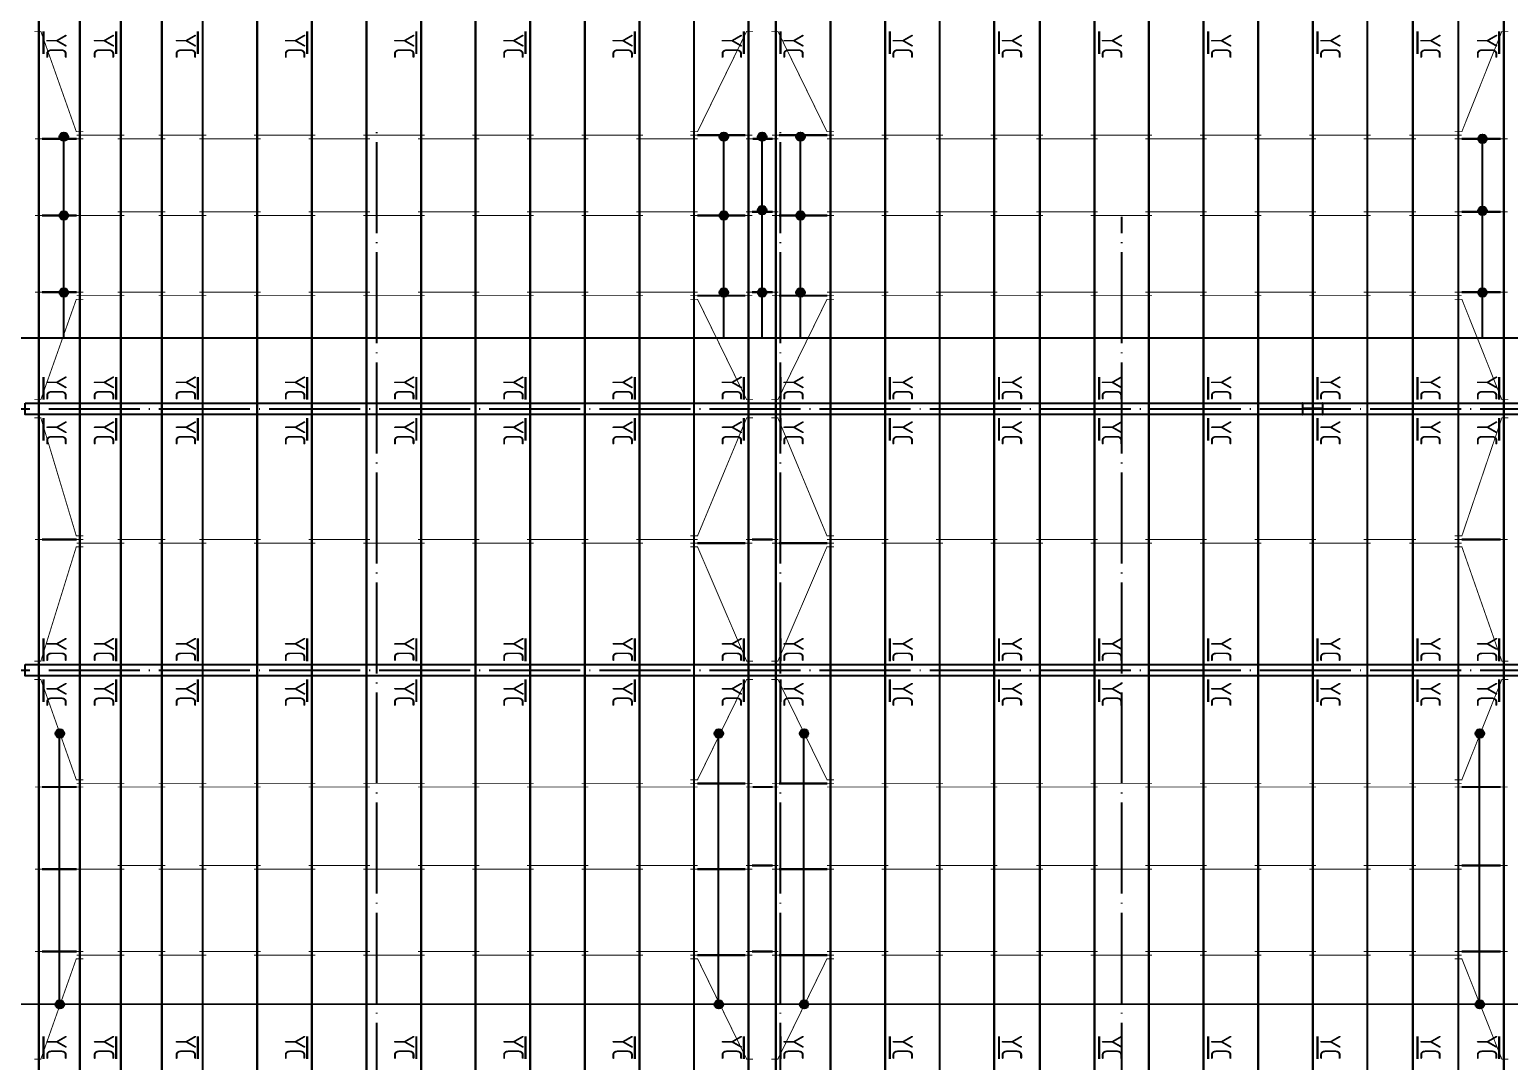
# Model space of a CAD drawing. Extents: x 69728788 to 150676229, y 15322671 to 43663798.
# Drawn here: x 75124246 to 75156773, y 20358235 to 20380923 of the extents above; entities that cross this region are included whole.
import ezdxf

# ---------------------------------------------------------------- set-up
doc = ezdxf.new("R2010")
doc.units = 0
doc.header["$LTSCALE"] = 1000
doc.header["$MEASUREMENT"] = 0
doc.linetypes.add('DOTE', pattern=[2.42, 2, -0.2, 0.02, -0.2])
for name, color, linetype in [('10014', 2, 'CONTINUOUS'), ('DOTE', 251, 'DOTE'), ('PUB_DIM', 3, 'CONTINUOUS'), ('屋面隅撑', 1, 'CONTINUOUS'), ('檩条拉条', 253, 'CONTINUOUS'), ('钢柱', 3, 'CONTINUOUS'), ('钢梁', 97, 'CONTINUOUS')]:
    doc.layers.add(name, color=color, linetype=linetype)
doc.styles.add('TSSD_Rein', font='atssdeng.shx', dxfattribs={"width": 0.7, "bigfont": 'atssdchn.shx'})

msp = doc.modelspace()

# ---------------------------------------------------------------- hatches: boundary and pattern name
at = {"layer": 'PUB_DIM'}
for points in [[(75124997.9, 20378473.6, -1), (75124997.9, 20378661.3, -1)], [(75139506.3, 20378473.6, -1), (75139506.3, 20378661.3, -1)], [(75140350.3, 20378473.6, -1), (75140350.3, 20378661.3, -1)], [(75141191, 20378473.6, -1), (75141191, 20378661.3, -1)], [(75156180.4, 20378426.3, -1), (75156180.4, 20378614, -1)], [(75140350.3, 20376856.9, -1), (75140350.3, 20377044.6, -1)], [(75156180.4, 20376845.5, -1), (75156180.4, 20377033.2, -1)], [(75124997.9, 20376740.1, -1), (75124997.9, 20376927.8, -1)], [(75139506.3, 20376740.1, -1), (75139506.3, 20376927.8, -1)], [(75141191, 20376740.1, -1), (75141191, 20376927.8, -1)], [(75124997.9, 20375046.3, -1), (75124997.9, 20375234, -1)], [(75139506.3, 20375046.3, -1), (75139506.3, 20375234, -1)], [(75140350.3, 20375046.3, -1), (75140350.3, 20375234, -1)], [(75141191, 20375046.3, -1), (75141191, 20375234, -1)], [(75156180.4, 20375046.3, -1), (75156180.4, 20375234, -1)], [(75124910.2, 20365349.9, -1), (75124910.2, 20365537.6, -1)], [(75139393.7, 20365349.9, -1), (75139393.7, 20365537.6, -1)], [(75141268.7, 20365349.9, -1), (75141268.7, 20365537.6, -1)], [(75156122.9, 20365349.9, -1), (75156122.9, 20365537.6, -1)], [(75124910.2, 20359395.8, -1), (75124910.2, 20359583.5, -1)], [(75139393.7, 20359395.8, -1), (75139393.7, 20359583.5, -1)], [(75141268.7, 20359395.8, -1), (75141268.7, 20359583.5, -1)], [(75156122.9, 20359395.8, -1), (75156122.9, 20359583.5, -1)]]:
    msp.add_hatch(color=256, dxfattribs=at).paths.add_polyline_path(points)

# ---------------------------------------------------------------- linework, layer by layer
at = {"layer": '10014', "const_width": 50}
for points in [[(75124450.3, 20297085.2), (75124450.3, 20390085.2)], [(75125350.3, 20297085.2), (75125350.3, 20390085.2)], [(75126250.3, 20297085.2), (75126250.3, 20390085.2)], [(75127150.3, 20297085.2), (75127150.3, 20390085.2)], [(75128050.3, 20297085.2), (75128050.3, 20390085.2)], [(75129250.3, 20297085.2), (75129250.3, 20390085.2)], [(75130450.3, 20297085.2), (75130450.3, 20390085.2)], [(75131650.3, 20297085.2), (75131650.3, 20390085.2)], [(75132850.3, 20297085.2), (75132850.3, 20390085.2)], [(75134050.3, 20297085.2), (75134050.3, 20390085.2)], [(75135250.3, 20297085.2), (75135250.3, 20390085.2)], [(75136450.3, 20297085.2), (75136450.3, 20390085.2)], [(75137650.3, 20297085.2), (75137650.3, 20390085.2)], [(75138850.3, 20297085.2), (75138850.3, 20390085.2)], [(75140050.3, 20297085.2), (75140050.3, 20390085.2)], [(75140650.3, 20297085.2), (75140650.3, 20390085.2)], [(75141850.3, 20297085.2), (75141850.3, 20390085.2)], [(75143050.3, 20297085.2), (75143050.3, 20390085.2)], [(75144250.3, 20297085.2), (75144250.3, 20390085.2)], [(75145450.3, 20297085.2), (75145450.3, 20390085.2)], [(75146450.3, 20297085.2), (75146450.3, 20390085.2)], [(75147650.3, 20297085.2), (75147650.3, 20390085.2)], [(75148850.3, 20297085.2), (75148850.3, 20390085.2)], [(75150050.3, 20297085.2), (75150050.3, 20390085.2)], [(75151250.3, 20297085.2), (75151250.3, 20390085.2)], [(75152450.3, 20297085.2), (75152450.3, 20390085.2)], [(75153650.3, 20297085.2), (75153650.3, 20390085.2)], [(75154650.3, 20297085.2), (75154650.3, 20390085.2)], [(75155650.3, 20297085.2), (75155650.3, 20390085.2)], [(75156650.3, 20297085.2), (75156650.3, 20390085.2)]]:
    msp.add_lwpolyline(points, dxfattribs=at)
at = {"layer": 'DOTE'}
for p, q in [((75152450.1, 20370021.2), (75152450.1, 20390418.2)), ((75131875.5, 20296585.2), (75131875.5, 20378735.9)), ((75140750.5, 20296585.2), (75140750.5, 20378725.4)), ((75148250.5, 20296585.2), (75148250.5, 20376808.7)), ((75122250.5, 20372585.2), (75232250.5, 20372585.2)), ((75122250.5, 20366835.2), (75232250.5, 20366835.2))]:
    msp.add_line(p, q, dxfattribs=at)
at = {"layer": 'PUB_DIM'}
for p, q in [((75124997.9, 20374145.7), (75124997.9, 20378566.5)), ((75139506.3, 20374145.7), (75139506.3, 20378566.5)), ((75140350.3, 20374145.7), (75140350.3, 20378566.5)), ((75141191, 20374145.7), (75141191, 20378566.5)), ((75156180.4, 20374145.7), (75156180.4, 20378519.3)), ((75121262.3, 20374145.7), (75195362.6, 20374145.7)), ((75124904.2, 20359478.6), (75124904.2, 20365472.9)), ((75139387.7, 20359478.6), (75139387.7, 20365472.9)), ((75141262.7, 20359478.6), (75141262.7, 20365472.9)), ((75156117, 20359478.6), (75156117, 20365472.9)), ((75121262.3, 20359501.6), (75195257.9, 20359483.4))]:
    msp.add_line(p, q, dxfattribs=at)
for centre in [(75124997.9, 20378567.4), (75139506.3, 20378567.4), (75140350.3, 20378567.4), (75141191, 20378567.4), (75156180.4, 20378520.2), (75140350.3, 20376950.8), (75156180.4, 20376939.4), (75124997.9, 20376833.9), (75139506.3, 20376833.9), (75141191, 20376833.9), (75124997.9, 20375140.1), (75139506.3, 20375140.1), (75140350.3, 20375140.1), (75141191, 20375140.1), (75156180.4, 20375140.1), (75124910.2, 20365443.7), (75139393.7, 20365443.7), (75141268.7, 20365443.7), (75156122.9, 20365443.7), (75124910.2, 20359489.6), (75139393.7, 20359489.6), (75141268.7, 20359489.6), (75156122.9, 20359489.6)]:
    msp.add_circle(centre, 93.9, dxfattribs=at)
at = {"layer": '屋面隅撑', "const_width": 50}
for points in [[(75124553.5, 20380885.2), (75124553.5, 20380385.2)], [(75126147.2, 20380885.2), (75126147.2, 20380385.2)], [(75127947.2, 20380885.2), (75127947.2, 20380385.2)], [(75130347.2, 20380885.2), (75130347.2, 20380385.2)], [(75132747.2, 20380885.2), (75132747.2, 20380385.2)], [(75135147.2, 20380885.2), (75135147.2, 20380385.2)], [(75137547.2, 20380885.2), (75137547.2, 20380385.2)], [(75139947.2, 20380885.2), (75139947.2, 20380385.2)], [(75140753.5, 20380885.2), (75140753.5, 20380385.2)], [(75143153.5, 20380885.2), (75143153.5, 20380385.2)], [(75145553.5, 20380885.2), (75145553.5, 20380385.2)], [(75147753.5, 20380885.2), (75147753.5, 20380385.2)], [(75150153.5, 20380885.2), (75150153.5, 20380385.2)], [(75152553.5, 20380885.2), (75152553.5, 20380385.2)], [(75154753.5, 20380885.2), (75154753.5, 20380385.2)], [(75156547.2, 20380885.2), (75156547.2, 20380385.2)], [(75124553.5, 20372785.2), (75124553.5, 20373285.2)], [(75126147.2, 20372785.2), (75126147.2, 20373285.2)], [(75127947.2, 20372785.2), (75127947.2, 20373285.2)], [(75130347.2, 20372785.2), (75130347.2, 20373285.2)], [(75132747.2, 20372785.2), (75132747.2, 20373285.2)], [(75135147.2, 20372785.2), (75135147.2, 20373285.2)], [(75137547.2, 20372785.2), (75137547.2, 20373285.2)], [(75139947.2, 20372785.2), (75139947.2, 20373285.2)], [(75140753.5, 20372785.2), (75140753.5, 20373285.2)], [(75143153.5, 20372785.2), (75143153.5, 20373285.2)], [(75145553.5, 20372785.2), (75145553.5, 20373285.2)], [(75147753.5, 20372785.2), (75147753.5, 20373285.2)], [(75150153.5, 20372785.2), (75150153.5, 20373285.2)], [(75152553.5, 20372785.2), (75152553.5, 20373285.2)], [(75154753.5, 20372785.2), (75154753.5, 20373285.2)], [(75156547.2, 20372785.2), (75156547.2, 20373285.2)], [(75124553.5, 20372385.2), (75124553.5, 20371885.2)], [(75126147.2, 20372385.2), (75126147.2, 20371885.2)], [(75127947.2, 20372385.2), (75127947.2, 20371885.2)], [(75130347.2, 20372385.2), (75130347.2, 20371885.2)], [(75132747.2, 20372385.2), (75132747.2, 20371885.2)], [(75135147.2, 20372385.2), (75135147.2, 20371885.2)], [(75137547.2, 20372385.2), (75137547.2, 20371885.2)], [(75139947.2, 20372385.2), (75139947.2, 20371885.2)], [(75140753.5, 20372385.2), (75140753.5, 20371885.2)], [(75143153.5, 20372385.2), (75143153.5, 20371885.2)], [(75145553.5, 20372385.2), (75145553.5, 20371885.2)], [(75147753.5, 20372385.2), (75147753.5, 20371885.2)], [(75150153.5, 20372385.2), (75150153.5, 20371885.2)], [(75152553.5, 20372385.2), (75152553.5, 20371885.2)], [(75154753.5, 20372385.2), (75154753.5, 20371885.2)], [(75156547.2, 20372385.2), (75156547.2, 20371885.2)], [(75124553.5, 20367035.2), (75124553.5, 20367535.2)], [(75126147.2, 20367035.2), (75126147.2, 20367535.2)], [(75127947.2, 20367035.2), (75127947.2, 20367535.2)], [(75130347.2, 20367035.2), (75130347.2, 20367535.2)], [(75132747.2, 20367035.2), (75132747.2, 20367535.2)], [(75135147.2, 20367035.2), (75135147.2, 20367535.2)], [(75137547.2, 20367035.2), (75137547.2, 20367535.2)], [(75139947.2, 20367035.2), (75139947.2, 20367535.2)], [(75140753.5, 20367035.2), (75140753.5, 20367535.2)], [(75143153.5, 20367035.2), (75143153.5, 20367535.2)], [(75145553.5, 20367035.2), (75145553.5, 20367535.2)], [(75147753.5, 20367035.2), (75147753.5, 20367535.2)], [(75150153.5, 20367035.2), (75150153.5, 20367535.2)], [(75152553.5, 20367035.2), (75152553.5, 20367535.2)], [(75154753.5, 20367035.2), (75154753.5, 20367535.2)], [(75156547.2, 20367035.2), (75156547.2, 20367535.2)], [(75124553.5, 20366635.2), (75124553.5, 20366135.2)], [(75126147.2, 20366635.2), (75126147.2, 20366135.2)], [(75127947.2, 20366635.2), (75127947.2, 20366135.2)], [(75130347.2, 20366635.2), (75130347.2, 20366135.2)], [(75132747.2, 20366635.2), (75132747.2, 20366135.2)], [(75135147.2, 20366635.2), (75135147.2, 20366135.2)], [(75137547.2, 20366635.2), (75137547.2, 20366135.2)], [(75139947.2, 20366635.2), (75139947.2, 20366135.2)], [(75140753.5, 20366635.2), (75140753.5, 20366135.2)], [(75143153.5, 20366635.2), (75143153.5, 20366135.2)], [(75145553.5, 20366635.2), (75145553.5, 20366135.2)], [(75147753.5, 20366635.2), (75147753.5, 20366135.2)], [(75150153.5, 20366635.2), (75150153.5, 20366135.2)], [(75152553.5, 20366635.2), (75152553.5, 20366135.2)], [(75154753.5, 20366635.2), (75154753.5, 20366135.2)], [(75156547.2, 20366635.2), (75156547.2, 20366135.2)], [(75124553.5, 20358285.2), (75124553.5, 20358785.2)], [(75126147.2, 20358285.2), (75126147.2, 20358785.2)], [(75127947.2, 20358285.2), (75127947.2, 20358785.2)], [(75130347.2, 20358285.2), (75130347.2, 20358785.2)], [(75132747.2, 20358285.2), (75132747.2, 20358785.2)], [(75135147.2, 20358285.2), (75135147.2, 20358785.2)], [(75137547.2, 20358285.2), (75137547.2, 20358785.2)], [(75139947.2, 20358285.2), (75139947.2, 20358785.2)], [(75140753.5, 20358285.2), (75140753.5, 20358785.2)], [(75143153.5, 20358285.2), (75143153.5, 20358785.2)], [(75145553.5, 20358285.2), (75145553.5, 20358785.2)], [(75147753.5, 20358285.2), (75147753.5, 20358785.2)], [(75150153.5, 20358285.2), (75150153.5, 20358785.2)], [(75152553.5, 20358285.2), (75152553.5, 20358785.2)], [(75154753.5, 20358285.2), (75154753.5, 20358785.2)], [(75156547.2, 20358285.2), (75156547.2, 20358785.2)]]:
    msp.add_lwpolyline(points, dxfattribs=at)
at = {"layer": '檩条拉条', "color": 1}
for points, const_width in [([(75124352.4, 20380885.2), (75124493.2, 20380885.2), (75125272.7, 20378678.6), (75125429.4, 20378678.6)], 20), ([(75140148.3, 20380885.2), (75140007.5, 20380885.2), (75138928, 20378678.6), (75138771.3, 20378678.6)], 20), ([(75140552.4, 20380885.2), (75140693.2, 20380885.2), (75141772.7, 20378678.6), (75141929.4, 20378678.6)], 20), ([(75156748.3, 20380885.2), (75156607.5, 20380885.2), (75155728, 20378678.6), (75155571.3, 20378678.6)], 20), ([(75126329, 20378598.6), (75125280.9, 20378598.6)], 20), ([(75128129, 20378598.6), (75127080.9, 20378598.6)], 20), ([(75130529, 20378598.6), (75129180.9, 20378598.6)], 20), ([(75132929, 20378598.6), (75131580.9, 20378598.6)], 20), ([(75135329, 20378598.6), (75133980.9, 20378598.6)], 20), ([(75137729, 20378598.6), (75136380.9, 20378598.6)], 20), ([(75138771.3, 20378598.6), (75140135, 20378598.6)], 20), ([(75139981.3, 20378598.6), (75138921.6, 20378598.6)], 50), ([(75141929.4, 20378598.6), (75140565.7, 20378598.6)], 20), ([(75140719.3, 20378598.6), (75141779.1, 20378598.6)], 50), ([(75142971.7, 20378598.6), (75144319.8, 20378598.6)], 20), ([(75145371.7, 20378598.6), (75146519.8, 20378598.6)], 20), ([(75147571.7, 20378598.6), (75148919.8, 20378598.6)], 20), ([(75149971.7, 20378598.6), (75151319.8, 20378598.6)], 20), ([(75152371.7, 20378598.6), (75153719.8, 20378598.6)], 20), ([(75154571.7, 20378598.6), (75155719.8, 20378598.6)], 20), ([(75125429.4, 20378518.6), (75124365.7, 20378518.6)], 20), ([(75124519.3, 20378518.6), (75125279.1, 20378518.6)], 50), ([(75127229, 20378518.6), (75126180.9, 20378518.6)], 20), ([(75129329, 20378518.6), (75127980.9, 20378518.6)], 20), ([(75131729, 20378518.6), (75130380.9, 20378518.6)], 20), ([(75134129, 20378518.6), (75132780.9, 20378518.6)], 20), ([(75136529, 20378518.6), (75135180.9, 20378518.6)], 20), ([(75138929, 20378518.6), (75137580.9, 20378518.6)], 20), ([(75140699.5, 20378518.6), (75139996.5, 20378518.6)], 20), ([(75140699.5, 20378518.6), (75139996.5, 20378518.6)], 20), ([(75140699.5, 20378518.6), (75139996.5, 20378518.6)], 20), ([(75140001.2, 20378518.6), (75140704.2, 20378518.6)], 20), ([(75140001.2, 20378518.6), (75140704.2, 20378518.6)], 20), ([(75140576.1, 20378518.6), (75140137.9, 20378518.6)], 50), ([(75141771.7, 20378518.6), (75143119.8, 20378518.6)], 20), ([(75144171.7, 20378518.6), (75145519.8, 20378518.6)], 20), ([(75146371.7, 20378518.6), (75147719.8, 20378518.6)], 20), ([(75148771.7, 20378518.6), (75150119.8, 20378518.6)], 20), ([(75151171.7, 20378518.6), (75152519.8, 20378518.6)], 20), ([(75153571.7, 20378518.6), (75154719.8, 20378518.6)], 20), ([(75155571.3, 20378518.6), (75156735, 20378518.6)], 20), ([(75156581.3, 20378518.6), (75155721.6, 20378518.6)], 50), ([(75125429.4, 20376835.2), (75124365.7, 20376835.2)], 20), ([(75124519.3, 20376835.2), (75125279.1, 20376835.2)], 50), ([(75126329, 20376835.2), (75125280.9, 20376835.2)], 20), ([(75127229, 20376915.2), (75126180.9, 20376915.2)], 20), ([(75128129, 20376835.2), (75127080.9, 20376835.2)], 20), ([(75129329, 20376915.2), (75127980.9, 20376915.2)], 20), ([(75130529, 20376835.2), (75129180.9, 20376835.2)], 20), ([(75131729, 20376915.2), (75130380.9, 20376915.2)], 20), ([(75132929, 20376835.2), (75131580.9, 20376835.2)], 20), ([(75134129, 20376915.2), (75132780.9, 20376915.2)], 20), ([(75135329, 20376835.2), (75133980.9, 20376835.2)], 20), ([(75136529, 20376915.2), (75135180.9, 20376915.2)], 20), ([(75137729, 20376835.2), (75136380.9, 20376835.2)], 20), ([(75138929, 20376915.2), (75137580.9, 20376915.2)], 20), ([(75138771.3, 20376835.2), (75140135, 20376835.2)], 20), ([(75139981.3, 20376835.2), (75138921.6, 20376835.2)], 50), ([(75140699.5, 20376915.2), (75139996.5, 20376915.2)], 20), ([(75140699.5, 20376915.2), (75139996.5, 20376915.2)], 20), ([(75140001.2, 20376915.2), (75140704.2, 20376915.2)], 20), ([(75140124.6, 20376915.2), (75140562.8, 20376915.2)], 50), ([(75140124.6, 20376915.2), (75140562.8, 20376915.2)], 50), ([(75140124.6, 20376915.2), (75140562.8, 20376915.2)], 50), ([(75140576.1, 20376915.2), (75140137.9, 20376915.2)], 50), ([(75140576.1, 20376915.2), (75140137.9, 20376915.2)], 50), ([(75141929.4, 20376835.2), (75140565.7, 20376835.2)], 20), ([(75140719.3, 20376835.2), (75141779.1, 20376835.2)], 50), ([(75141771.7, 20376915.2), (75143119.8, 20376915.2)], 20), ([(75142971.7, 20376835.2), (75144319.8, 20376835.2)], 20), ([(75144171.7, 20376915.2), (75145519.8, 20376915.2)], 20), ([(75145371.7, 20376835.2), (75146519.8, 20376835.2)], 20), ([(75146371.7, 20376915.2), (75147719.8, 20376915.2)], 20), ([(75147571.7, 20376835.2), (75148919.8, 20376835.2)], 20), ([(75148771.7, 20376915.2), (75150119.8, 20376915.2)], 20), ([(75149971.7, 20376835.2), (75151319.8, 20376835.2)], 20), ([(75151171.7, 20376915.2), (75152519.8, 20376915.2)], 20), ([(75152371.7, 20376835.2), (75153719.8, 20376835.2)], 20), ([(75153571.7, 20376915.2), (75154719.8, 20376915.2)], 20), ([(75154571.7, 20376835.2), (75155719.8, 20376835.2)], 20), ([(75155571.3, 20376915.2), (75156735, 20376915.2)], 20), ([(75156581.3, 20376915.2), (75155721.6, 20376915.2)], 50), ([(75125429.4, 20375151.8), (75124365.7, 20375151.8)], 20), ([(75124519.3, 20375151.8), (75125279.1, 20375151.8)], 50), ([(75126329, 20375071.8), (75125280.9, 20375071.8)], 20), ([(75127229, 20375151.8), (75126180.9, 20375151.8)], 20), ([(75128129, 20375071.8), (75127080.9, 20375071.8)], 20), ([(75129329, 20375151.8), (75127980.9, 20375151.8)], 20), ([(75130529, 20375071.8), (75129180.9, 20375071.8)], 20), ([(75131729, 20375151.8), (75130380.9, 20375151.8)], 20), ([(75132929, 20375071.8), (75131580.9, 20375071.8)], 20), ([(75134129, 20375151.8), (75132780.9, 20375151.8)], 20), ([(75135329, 20375071.8), (75133980.9, 20375071.8)], 20), ([(75136529, 20375151.8), (75135180.9, 20375151.8)], 20), ([(75137729, 20375071.8), (75136380.9, 20375071.8)], 20), ([(75138929, 20375151.8), (75137580.9, 20375151.8)], 20), ([(75138771.3, 20375071.8), (75140135, 20375071.8)], 20), ([(75139981.3, 20375071.8), (75138921.6, 20375071.8)], 50), ([(75140699.5, 20375151.8), (75139996.5, 20375151.8)], 20), ([(75140699.5, 20375151.8), (75139996.5, 20375151.8)], 20), ([(75140001.2, 20375151.8), (75140704.2, 20375151.8)], 20), ([(75140124.6, 20375151.8), (75140562.8, 20375151.8)], 50), ([(75140124.6, 20375151.8), (75140562.8, 20375151.8)], 50), ([(75140124.6, 20375151.8), (75140562.8, 20375151.8)], 50), ([(75140576.1, 20375151.8), (75140137.9, 20375151.8)], 50), ([(75140576.1, 20375151.8), (75140137.9, 20375151.8)], 50), ([(75141929.4, 20375071.8), (75140565.7, 20375071.8)], 20), ([(75140719.3, 20375071.8), (75141779.1, 20375071.8)], 50), ([(75141771.7, 20375151.8), (75143119.8, 20375151.8)], 20), ([(75142971.7, 20375071.8), (75144319.8, 20375071.8)], 20), ([(75144171.7, 20375151.8), (75145519.8, 20375151.8)], 20), ([(75145371.7, 20375071.8), (75146519.8, 20375071.8)], 20), ([(75146371.7, 20375151.8), (75147719.8, 20375151.8)], 20), ([(75147571.7, 20375071.8), (75148919.8, 20375071.8)], 20), ([(75148771.7, 20375151.8), (75150119.8, 20375151.8)], 20), ([(75149971.7, 20375071.8), (75151319.8, 20375071.8)], 20), ([(75151171.7, 20375151.8), (75152519.8, 20375151.8)], 20), ([(75152371.7, 20375071.8), (75153719.8, 20375071.8)], 20), ([(75153571.7, 20375151.8), (75154719.8, 20375151.8)], 20), ([(75154571.7, 20375071.8), (75155719.8, 20375071.8)], 20), ([(75155571.3, 20375151.8), (75156735, 20375151.8)], 20), ([(75156581.3, 20375151.8), (75155721.6, 20375151.8)], 50), ([(75124352.4, 20372785.2), (75124493.2, 20372785.2), (75125272.7, 20374991.8), (75125429.4, 20374991.8)], 20), ([(75140148.3, 20372785.2), (75140007.5, 20372785.2), (75138928, 20374991.8), (75138771.3, 20374991.8)], 20), ([(75140552.4, 20372785.2), (75140693.2, 20372785.2), (75141772.7, 20374991.8), (75141929.4, 20374991.8)], 20), ([(75156748.3, 20372785.2), (75156607.5, 20372785.2), (75155728, 20374991.8), (75155571.3, 20374991.8)], 20), ([(75124352.4, 20372385.2), (75124493.2, 20372385.2), (75125272.7, 20369790.2), (75125429.4, 20369790.2)], 20), ([(75140148.3, 20372385.2), (75140007.5, 20372385.2), (75138928, 20369790.2), (75138771.3, 20369790.2)], 20), ([(75140552.4, 20372385.2), (75140693.2, 20372385.2), (75141772.7, 20369790.2), (75141929.4, 20369790.2)], 20), ([(75156748.3, 20372385.2), (75156607.5, 20372385.2), (75155728, 20369790.2), (75155571.3, 20369790.2)], 20), ([(75124352.4, 20367035.2), (75124493.2, 20367035.2), (75125272.7, 20369550.2), (75125429.4, 20369550.2)], 20), ([(75125429.4, 20369710.2), (75124365.7, 20369710.2)], 20), ([(75124519.3, 20369710.2), (75125279.1, 20369710.2)], 50), ([(75126329, 20369630.2), (75125280.9, 20369630.2)], 20), ([(75127229, 20369710.2), (75126180.9, 20369710.2)], 20), ([(75128129, 20369630.2), (75127080.9, 20369630.2)], 20), ([(75129329, 20369710.2), (75127980.9, 20369710.2)], 20), ([(75130529, 20369630.2), (75129180.9, 20369630.2)], 20), ([(75131729, 20369710.2), (75130380.9, 20369710.2)], 20), ([(75132929, 20369630.2), (75131580.9, 20369630.2)], 20), ([(75134129, 20369710.2), (75132780.9, 20369710.2)], 20), ([(75135329, 20369630.2), (75133980.9, 20369630.2)], 20), ([(75136529, 20369710.2), (75135180.9, 20369710.2)], 20), ([(75137729, 20369630.2), (75136380.9, 20369630.2)], 20), ([(75138929, 20369710.2), (75137580.9, 20369710.2)], 20), ([(75138771.3, 20369630.2), (75140135, 20369630.2)], 20), ([(75140148.3, 20367035.2), (75140007.5, 20367035.2), (75138928, 20369550.2), (75138771.3, 20369550.2)], 20), ([(75139981.3, 20369630.2), (75138921.6, 20369630.2)], 50), ([(75140699.5, 20369710.2), (75139996.5, 20369710.2)], 20), ([(75140699.5, 20369710.2), (75139996.5, 20369710.2)], 20), ([(75140001.2, 20369710.2), (75140704.2, 20369710.2)], 20), ([(75140124.6, 20369710.2), (75140562.8, 20369710.2)], 50), ([(75140124.6, 20369710.2), (75140562.8, 20369710.2)], 50), ([(75140124.6, 20369710.2), (75140562.8, 20369710.2)], 50), ([(75140576.1, 20369710.2), (75140137.9, 20369710.2)], 50), ([(75140576.1, 20369710.2), (75140137.9, 20369710.2)], 50), ([(75140552.4, 20367035.2), (75140693.2, 20367035.2), (75141772.7, 20369550.2), (75141929.4, 20369550.2)], 20), ([(75141929.4, 20369630.2), (75140565.7, 20369630.2)], 20), ([(75140719.3, 20369630.2), (75141779.1, 20369630.2)], 50), ([(75141771.7, 20369710.2), (75143119.8, 20369710.2)], 20), ([(75142971.7, 20369630.2), (75144319.8, 20369630.2)], 20), ([(75144171.7, 20369710.2), (75145519.8, 20369710.2)], 20), ([(75145371.7, 20369630.2), (75146519.8, 20369630.2)], 20), ([(75146371.7, 20369710.2), (75147719.8, 20369710.2)], 20), ([(75147571.7, 20369630.2), (75148919.8, 20369630.2)], 20), ([(75148771.7, 20369710.2), (75150119.8, 20369710.2)], 20), ([(75149971.7, 20369630.2), (75151319.8, 20369630.2)], 20), ([(75151171.7, 20369710.2), (75152519.8, 20369710.2)], 20), ([(75152371.7, 20369630.2), (75153719.8, 20369630.2)], 20), ([(75153571.7, 20369710.2), (75154719.8, 20369710.2)], 20), ([(75154571.7, 20369630.2), (75155719.8, 20369630.2)], 20), ([(75155571.3, 20369710.2), (75156735, 20369710.2)], 20), ([(75156748.3, 20367035.2), (75156607.5, 20367035.2), (75155728, 20369550.2), (75155571.3, 20369550.2)], 20), ([(75156581.3, 20369710.2), (75155721.6, 20369710.2)], 50), ([(75124352.4, 20366635.2), (75124493.2, 20366635.2), (75125272.7, 20364428.6), (75125429.4, 20364428.6)], 20), ([(75140148.3, 20366635.2), (75140007.5, 20366635.2), (75138928, 20364428.6), (75138771.3, 20364428.6)], 20), ([(75140552.4, 20366635.2), (75140693.2, 20366635.2), (75141772.7, 20364428.6), (75141929.4, 20364428.6)], 20), ([(75156748.3, 20366635.2), (75156607.5, 20366635.2), (75155728, 20364428.6), (75155571.3, 20364428.6)], 20), ([(75124519.3, 20364268.6), (75125279.1, 20364268.6)], 50), ([(75126329, 20364348.6), (75125280.9, 20364348.6)], 20), ([(75128129, 20364348.6), (75127080.9, 20364348.6)], 20), ([(75130529, 20364348.6), (75129180.9, 20364348.6)], 20), ([(75132929, 20364348.6), (75131580.9, 20364348.6)], 20), ([(75135329, 20364348.6), (75133980.9, 20364348.6)], 20), ([(75137729, 20364348.6), (75136380.9, 20364348.6)], 20), ([(75138771.3, 20364348.6), (75140135, 20364348.6)], 20), ([(75139981.3, 20364348.6), (75138921.6, 20364348.6)], 50), ([(75140576.1, 20364268.6), (75140137.9, 20364268.6)], 50), ([(75141929.4, 20364348.6), (75140565.7, 20364348.6)], 20), ([(75140719.3, 20364348.6), (75141779.1, 20364348.6)], 50), ([(75142971.7, 20364348.6), (75144319.8, 20364348.6)], 20), ([(75145371.7, 20364348.6), (75146519.8, 20364348.6)], 20), ([(75147571.7, 20364348.6), (75148919.8, 20364348.6)], 20), ([(75149971.7, 20364348.6), (75151319.8, 20364348.6)], 20), ([(75152371.7, 20364348.6), (75153719.8, 20364348.6)], 20), ([(75154571.7, 20364348.6), (75155719.8, 20364348.6)], 20), ([(75156581.3, 20364268.6), (75155721.6, 20364268.6)], 50), ([(75125429.4, 20364268.6), (75124365.7, 20364268.6)], 20), ([(75127229, 20364268.6), (75126180.9, 20364268.6)], 20), ([(75129329, 20364268.6), (75127980.9, 20364268.6)], 20), ([(75131729, 20364268.6), (75130380.9, 20364268.6)], 20), ([(75134129, 20364268.6), (75132780.9, 20364268.6)], 20), ([(75136529, 20364268.6), (75135180.9, 20364268.6)], 20), ([(75138929, 20364268.6), (75137580.9, 20364268.6)], 20), ([(75140699.5, 20364268.6), (75139996.5, 20364268.6)], 20), ([(75140699.5, 20364268.6), (75139996.5, 20364268.6)], 20), ([(75140699.5, 20364268.6), (75139996.5, 20364268.6)], 20), ([(75140001.2, 20364268.6), (75140704.2, 20364268.6)], 20), ([(75140001.2, 20364268.6), (75140704.2, 20364268.6)], 20), ([(75141771.7, 20364268.6), (75143119.8, 20364268.6)], 20), ([(75144171.7, 20364268.6), (75145519.8, 20364268.6)], 20), ([(75146371.7, 20364268.6), (75147719.8, 20364268.6)], 20), ([(75148771.7, 20364268.6), (75150119.8, 20364268.6)], 20), ([(75151171.7, 20364268.6), (75152519.8, 20364268.6)], 20), ([(75153571.7, 20364268.6), (75154719.8, 20364268.6)], 20), ([(75155571.3, 20364268.6), (75156735, 20364268.6)], 20), ([(75125429.4, 20362460.2), (75124365.7, 20362460.2)], 20), ([(75124519.3, 20362460.2), (75125279.1, 20362460.2)], 50), ([(75126329, 20362460.2), (75125280.9, 20362460.2)], 20), ([(75127229, 20362540.2), (75126180.9, 20362540.2)], 20), ([(75128129, 20362460.2), (75127080.9, 20362460.2)], 20), ([(75129329, 20362540.2), (75127980.9, 20362540.2)], 20), ([(75130529, 20362460.2), (75129180.9, 20362460.2)], 20), ([(75131729, 20362540.2), (75130380.9, 20362540.2)], 20), ([(75132929, 20362460.2), (75131580.9, 20362460.2)], 20), ([(75134129, 20362540.2), (75132780.9, 20362540.2)], 20), ([(75135329, 20362460.2), (75133980.9, 20362460.2)], 20), ([(75136529, 20362540.2), (75135180.9, 20362540.2)], 20), ([(75137729, 20362460.2), (75136380.9, 20362460.2)], 20), ([(75138929, 20362540.2), (75137580.9, 20362540.2)], 20), ([(75138771.3, 20362460.2), (75140135, 20362460.2)], 20), ([(75139981.3, 20362460.2), (75138921.6, 20362460.2)], 50), ([(75140699.5, 20362540.2), (75139996.5, 20362540.2)], 20), ([(75140699.5, 20362540.2), (75139996.5, 20362540.2)], 20), ([(75140001.2, 20362540.2), (75140704.2, 20362540.2)], 20), ([(75140124.6, 20362540.2), (75140562.8, 20362540.2)], 50), ([(75140124.6, 20362540.2), (75140562.8, 20362540.2)], 50), ([(75140124.6, 20362540.2), (75140562.8, 20362540.2)], 50), ([(75140576.1, 20362540.2), (75140137.9, 20362540.2)], 50), ([(75140576.1, 20362540.2), (75140137.9, 20362540.2)], 50), ([(75141929.4, 20362460.2), (75140565.7, 20362460.2)], 20), ([(75140719.3, 20362460.2), (75141779.1, 20362460.2)], 50), ([(75141771.7, 20362540.2), (75143119.8, 20362540.2)], 20), ([(75142971.7, 20362460.2), (75144319.8, 20362460.2)], 20), ([(75144171.7, 20362540.2), (75145519.8, 20362540.2)], 20), ([(75145371.7, 20362460.2), (75146519.8, 20362460.2)], 20), ([(75146371.7, 20362540.2), (75147719.8, 20362540.2)], 20), ([(75147571.7, 20362460.2), (75148919.8, 20362460.2)], 20), ([(75148771.7, 20362540.2), (75150119.8, 20362540.2)], 20), ([(75149971.7, 20362460.2), (75151319.8, 20362460.2)], 20), ([(75151171.7, 20362540.2), (75152519.8, 20362540.2)], 20), ([(75152371.7, 20362460.2), (75153719.8, 20362460.2)], 20), ([(75153571.7, 20362540.2), (75154719.8, 20362540.2)], 20), ([(75154571.7, 20362460.2), (75155719.8, 20362460.2)], 20), ([(75155571.3, 20362540.2), (75156735, 20362540.2)], 20), ([(75156581.3, 20362540.2), (75155721.6, 20362540.2)], 50), ([(75124352.4, 20358285.2), (75124493.2, 20358285.2), (75125272.7, 20360491.8), (75125429.4, 20360491.8)], 20), ([(75125429.4, 20360651.8), (75124365.7, 20360651.8)], 20), ([(75124519.3, 20360651.8), (75125279.1, 20360651.8)], 50), ([(75126329, 20360571.8), (75125280.9, 20360571.8)], 20), ([(75127229, 20360651.8), (75126180.9, 20360651.8)], 20), ([(75128129, 20360571.8), (75127080.9, 20360571.8)], 20), ([(75129329, 20360651.8), (75127980.9, 20360651.8)], 20), ([(75130529, 20360571.8), (75129180.9, 20360571.8)], 20), ([(75131729, 20360651.8), (75130380.9, 20360651.8)], 20), ([(75132929, 20360571.8), (75131580.9, 20360571.8)], 20), ([(75134129, 20360651.8), (75132780.9, 20360651.8)], 20), ([(75135329, 20360571.8), (75133980.9, 20360571.8)], 20), ([(75136529, 20360651.8), (75135180.9, 20360651.8)], 20), ([(75137729, 20360571.8), (75136380.9, 20360571.8)], 20), ([(75138929, 20360651.8), (75137580.9, 20360651.8)], 20), ([(75138771.3, 20360571.8), (75140135, 20360571.8)], 20), ([(75140148.3, 20358285.2), (75140007.5, 20358285.2), (75138928, 20360491.8), (75138771.3, 20360491.8)], 20), ([(75139981.3, 20360571.8), (75138921.6, 20360571.8)], 50), ([(75140699.5, 20360651.8), (75139996.5, 20360651.8)], 20), ([(75140699.5, 20360651.8), (75139996.5, 20360651.8)], 20), ([(75140001.2, 20360651.8), (75140704.2, 20360651.8)], 20), ([(75140124.6, 20360651.8), (75140562.8, 20360651.8)], 50), ([(75140124.6, 20360651.8), (75140562.8, 20360651.8)], 50), ([(75140124.6, 20360651.8), (75140562.8, 20360651.8)], 50), ([(75140576.1, 20360651.8), (75140137.9, 20360651.8)], 50), ([(75140576.1, 20360651.8), (75140137.9, 20360651.8)], 50), ([(75140552.4, 20358285.2), (75140693.2, 20358285.2), (75141772.7, 20360491.8), (75141929.4, 20360491.8)], 20), ([(75141929.4, 20360571.8), (75140565.7, 20360571.8)], 20), ([(75140719.3, 20360571.8), (75141779.1, 20360571.8)], 50), ([(75141771.7, 20360651.8), (75143119.8, 20360651.8)], 20), ([(75142971.7, 20360571.8), (75144319.8, 20360571.8)], 20), ([(75144171.7, 20360651.8), (75145519.8, 20360651.8)], 20), ([(75145371.7, 20360571.8), (75146519.8, 20360571.8)], 20), ([(75146371.7, 20360651.8), (75147719.8, 20360651.8)], 20), ([(75147571.7, 20360571.8), (75148919.8, 20360571.8)], 20), ([(75148771.7, 20360651.8), (75150119.8, 20360651.8)], 20), ([(75149971.7, 20360571.8), (75151319.8, 20360571.8)], 20), ([(75151171.7, 20360651.8), (75152519.8, 20360651.8)], 20), ([(75152371.7, 20360571.8), (75153719.8, 20360571.8)], 20), ([(75153571.7, 20360651.8), (75154719.8, 20360651.8)], 20), ([(75154571.7, 20360571.8), (75155719.8, 20360571.8)], 20), ([(75155571.3, 20360651.8), (75156735, 20360651.8)], 20), ([(75156748.3, 20358285.2), (75156607.5, 20358285.2), (75155728, 20360491.8), (75155571.3, 20360491.8)], 20), ([(75156581.3, 20360651.8), (75155721.6, 20360651.8)], 50)]:
    msp.add_lwpolyline(points, dxfattribs=dict(at, const_width=const_width))
at = {"layer": '钢柱'}
msp.add_lwpolyline([(75152225.1, 20372710.2), (75152225.1, 20372460.2), (75152235.1, 20372460.2), (75152235.1, 20372581.2), (75152665.1, 20372581.2), (75152665.1, 20372460.2), (75152675.1, 20372460.2), (75152675.1, 20372710.2), (75152665.1, 20372710.2), (75152665.1, 20372589.2), (75152235.1, 20372589.2), (75152235.1, 20372710.2)], close=True, dxfattribs=at)
at = {"layer": '钢梁'}
for points in [[(75124150.5, 20372710.2), (75195850.5, 20372710.2), (75195850.5, 20372460.2), (75124150.5, 20372460.2)], [(75124150.5, 20366960.2), (75195850.5, 20366960.2), (75195850.5, 20366710.2), (75124150.5, 20366710.2)]]:
    msp.add_lwpolyline(points, close=True, dxfattribs=at)

# ---------------------------------------------------------------- texts
at = {"layer": '屋面隅撑', "color": 3, "style": 'TSSD_Rein', "width": 0.8}
for p in [(75124612.1, 20380833.6), (75125655.9, 20380833.6), (75127455.9, 20380833.6), (75129855.9, 20380833.6), (75132255.9, 20380833.6), (75134655.9, 20380833.6), (75137055.9, 20380833.6), (75139455.9, 20380833.6), (75140812.1, 20380833.6), (75143212.1, 20380833.6), (75145612.1, 20380833.6), (75147812.1, 20380833.6), (75150212.1, 20380833.6), (75152612.1, 20380833.6), (75154812.1, 20380833.6), (75156055.9, 20380833.6), (75124612.1, 20373321.3), (75125655.9, 20373321.3), (75127455.9, 20373321.3), (75129855.9, 20373321.3), (75132255.9, 20373321.3), (75134655.9, 20373321.3), (75137055.9, 20373321.3), (75139455.9, 20373321.3), (75140812.1, 20373321.3), (75143212.1, 20373321.3), (75145612.1, 20373321.3), (75147812.1, 20373321.3), (75150212.1, 20373321.3), (75152612.1, 20373321.3), (75154812.1, 20373321.3), (75156055.9, 20373321.3), (75124612.1, 20372333.6), (75125655.9, 20372333.6), (75127455.9, 20372333.6), (75129855.9, 20372333.6), (75132255.9, 20372333.6), (75134655.9, 20372333.6), (75137055.9, 20372333.6), (75139455.9, 20372333.6), (75140812.1, 20372333.6), (75143212.1, 20372333.6), (75145612.1, 20372333.6), (75147812.1, 20372333.6), (75150212.1, 20372333.6), (75152612.1, 20372333.6), (75154812.1, 20372333.6), (75156055.9, 20372333.6), (75124612.1, 20367571.3), (75125655.9, 20367571.3), (75127455.9, 20367571.3), (75129855.9, 20367571.3), (75132255.9, 20367571.3), (75134655.9, 20367571.3), (75137055.9, 20367571.3), (75139455.9, 20367571.3), (75140812.1, 20367571.3), (75143212.1, 20367571.3), (75145612.1, 20367571.3), (75147812.1, 20367571.3), (75150212.1, 20367571.3), (75152612.1, 20367571.3), (75154812.1, 20367571.3), (75156055.9, 20367571.3), (75124612.1, 20366583.6), (75125655.9, 20366583.6), (75127455.9, 20366583.6), (75129855.9, 20366583.6), (75132255.9, 20366583.6), (75134655.9, 20366583.6), (75137055.9, 20366583.6), (75139455.9, 20366583.6), (75140812.1, 20366583.6), (75143212.1, 20366583.6), (75145612.1, 20366583.6), (75147812.1, 20366583.6), (75150212.1, 20366583.6), (75152612.1, 20366583.6), (75154812.1, 20366583.6), (75156055.9, 20366583.6), (75124612.1, 20358821.3), (75125655.9, 20358821.3), (75127455.9, 20358821.3), (75129855.9, 20358821.3), (75132255.9, 20358821.3), (75134655.9, 20358821.3), (75137055.9, 20358821.3), (75139455.9, 20358821.3), (75140812.1, 20358821.3), (75143212.1, 20358821.3), (75145612.1, 20358821.3), (75147812.1, 20358821.3), (75150212.1, 20358821.3), (75152612.1, 20358821.3), (75154812.1, 20358821.3), (75156055.9, 20358821.3)]:
    msp.add_text('YC', height=450, rotation=270, dxfattribs=at).set_placement(p)

doc.saveas('drawing.dxf')
